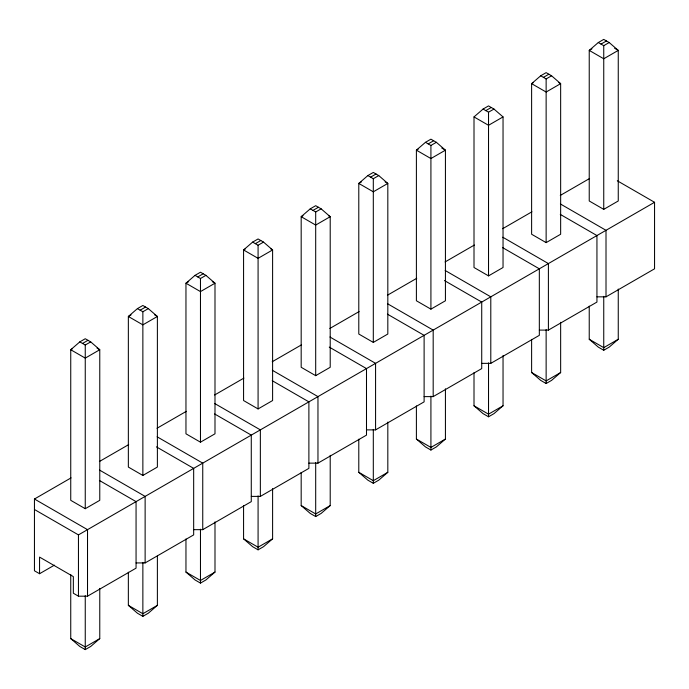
<?xml version="1.0" encoding="UTF-8"?>
<svg xmlns="http://www.w3.org/2000/svg" width="689" height="689" viewBox="0 0 689 689"><rect width="100%" height="100%" fill="white"/><g stroke="black" fill="none" stroke-linecap="round" stroke-linejoin="round"><path stroke-width="1.03" d="M79.812 341.882L70.743 349.736L70.743 500.326L85.255 508.706L99.767 500.326L99.767 349.736L90.698 341.882L85.255 338.738L79.812 341.882L85.255 345.025L90.698 341.882M137.421 308.62L128.352 316.475L128.352 467.064L142.864 475.444L157.385 467.064L157.385 316.475L148.307 308.62L142.864 305.477L137.421 308.62L142.864 311.764L148.307 308.62M195.03 275.359L185.961 283.213L185.961 433.803L200.473 442.183L214.994 433.803L214.994 283.213L205.916 275.359L200.473 272.215L195.03 275.359L200.473 278.502L205.916 275.359M252.639 242.097L243.57 249.952L243.57 400.542L258.082 408.93L272.603 400.542L272.603 249.952L263.525 242.097L258.082 238.954L252.639 242.097L258.082 245.241L263.525 242.097M310.248 208.836L301.179 216.69L301.179 367.289L315.691 375.669L330.212 367.289L330.212 216.69L321.134 208.836L315.691 205.692L310.248 208.836L315.691 211.979L321.134 208.836M367.866 175.574L358.788 183.429L358.788 334.027L373.309 342.407L387.821 334.027L387.821 183.429L378.752 175.574L373.309 172.431L367.866 175.574L373.309 178.718L378.752 175.574M425.475 142.313L416.397 150.168L416.397 300.766L430.918 309.146L445.43 300.766L445.43 150.168L436.361 142.313L430.918 139.169L425.475 142.313L430.918 145.457L436.361 142.313M474.006 116.915L483.084 109.051L488.527 105.908L493.97 109.051L503.039 116.915L503.039 267.504L488.527 275.884L474.006 267.504L474.006 116.915L488.527 125.295L503.039 116.915M540.693 75.79L531.615 83.653L531.615 234.243L546.136 242.623L560.648 234.243L560.648 83.653L551.579 75.79L546.136 72.646L540.693 75.79L546.136 78.934L551.579 75.79M598.302 42.529L589.233 50.392L589.233 200.981L603.745 209.361L618.257 200.981L618.257 50.392L609.188 42.529L603.745 39.394L598.302 42.529L603.745 45.672L609.188 42.529M99.767 588.38L99.767 638.608L90.698 646.471L85.255 649.606L79.812 646.471L70.743 638.608L70.743 574.488M157.385 556.187L157.385 605.347L148.307 613.21L142.864 616.354L137.421 613.21L128.352 605.347L128.352 572.223M214.994 521.857L214.994 572.085L205.916 579.949L200.473 583.092L195.03 579.949L185.961 572.085L185.961 538.962M272.603 488.596L272.603 538.832L263.525 546.687L258.082 549.831L252.639 546.687L243.57 538.832L243.57 505.7M330.212 455.334L330.212 505.571L321.134 513.426L315.691 516.569L310.248 513.426L301.179 505.571L301.179 472.439M387.821 422.073L387.821 472.309L378.752 480.164L373.309 483.308L367.866 480.164L358.788 472.309L358.788 439.177M445.43 388.82L445.43 439.048L436.361 446.903L430.918 450.046L425.475 446.903L416.397 439.048L416.397 405.916M503.039 355.558L503.039 405.787L493.97 413.641L488.527 416.785L483.084 413.641L474.006 405.787L474.006 372.654M560.648 322.297L560.648 372.525L551.579 380.38L546.136 383.523L540.693 380.38L531.615 372.525L531.615 339.393M618.257 289.036L618.257 339.264L609.188 347.118L603.745 350.262L598.302 347.118L589.233 339.264L589.233 306.131M72.552 348.686L70.743 349.736L85.255 358.116L99.767 349.736L97.046 348.16M131.074 314.907L128.352 316.475L142.864 324.855L157.385 316.475L154.663 314.907M188.683 281.646L185.961 283.213L200.473 291.593L214.994 283.213L212.272 281.646M245.387 248.91L243.57 249.952L258.082 258.332L272.603 249.952L270.786 248.91M302.996 215.648L301.179 216.69L315.691 225.07L330.212 216.69L328.395 215.648M361.51 181.862L358.788 183.429L373.309 191.809L387.821 183.429L385.099 181.862M418.214 149.125L416.397 150.168L430.918 158.556L445.43 150.168L441.804 148.075M533.432 82.602L531.615 83.653L546.136 92.033L560.648 83.653L558.839 82.602M591.954 48.816L589.233 50.392L603.745 58.772L618.257 50.392L614.631 48.29M82.534 343.449L87.977 340.306M140.143 310.188L145.586 307.044M197.752 276.926L203.195 273.783M255.361 243.665L260.804 240.521M312.97 210.403L318.413 207.268M370.587 177.151L376.03 174.007M428.196 143.889L433.639 140.745M485.805 110.628L491.248 107.484M543.414 77.366L548.857 74.223M601.023 44.105L606.466 40.961M483.084 109.051L488.527 112.195L493.97 109.051M54.422 565.144L39.557 573.722L34.45 570.776L34.45 499.017L71.079 477.873M99.388 461.527L128.688 444.612M156.997 428.265L186.306 411.35M214.606 395.004L243.915 378.089M272.215 361.742L301.524 344.827M329.824 328.481L359.133 311.566M387.433 295.228L416.742 278.304M445.042 261.966L474.351 245.043M502.651 228.705L531.96 211.781M560.269 195.443L589.569 178.52M34.45 509.498L78.451 534.897L654.55 202.29L654.55 268.813L606.01 296.838L596.941 296.838M39.557 573.722L39.557 557.091L73.344 576.607L73.344 593.238L78.451 596.183L87.52 596.183L136.06 568.158L136.06 501.635L99.397 480.466M136.06 562.922L145.129 562.922L193.669 534.897L193.669 468.374L156.429 446.877M193.669 529.66L202.747 529.66L251.278 501.635L251.278 435.112L214.615 413.943M251.278 496.399L260.356 496.399L308.887 468.374L308.887 401.859L272.224 380.69M308.887 463.137L317.965 463.137L366.496 435.121L366.496 368.598L329.256 347.092M366.496 429.876L375.574 429.876L424.114 401.859L424.114 335.336L387.442 314.167M424.114 396.614L433.183 396.614L481.723 368.598L481.723 302.075L444.474 280.569M481.723 363.361L490.792 363.361L539.332 335.336L539.332 268.813L502.66 247.644M539.332 330.1L548.401 330.1L596.941 302.075L596.941 235.552L560.269 214.382M99.767 638.608L85.255 646.988L70.743 638.608M157.385 605.347L142.864 613.727L128.352 605.347M214.994 572.085L200.473 580.474L185.961 572.085M272.603 538.832L258.082 547.212L243.57 538.832M330.212 505.571L315.691 513.951L301.179 505.571M387.821 472.309L373.309 480.689L358.788 472.309M445.43 439.048L430.918 447.428L416.397 439.048M503.039 405.787L488.527 414.167L474.006 405.787M560.648 372.525L546.136 380.905L531.615 372.525M618.257 339.264L603.745 347.644L589.233 339.264M617.31 180.785L654.55 202.29M560.39 203.97L606.01 230.315L606.01 296.838M502.781 237.231L548.401 263.577L548.401 330.1M445.172 270.493L490.792 296.838L490.792 363.361M387.554 303.754L433.183 330.1L433.183 396.614M329.945 337.016L375.574 363.353L375.574 429.876M272.336 370.277L317.965 396.614L317.965 463.137M214.727 403.539L260.356 429.876L260.356 496.399M157.118 436.8L202.747 463.137L202.747 529.66M99.509 470.062L145.129 496.399L145.129 562.922M34.45 499.017L87.52 529.66L87.52 596.183M603.745 45.672L603.745 209.361M603.745 296.348L603.745 350.262M546.136 78.934L546.136 242.623M546.136 329.609L546.136 383.523M488.527 112.195L488.527 275.884M488.527 362.87L488.527 416.785M430.918 145.457L430.918 309.146M430.918 396.123L430.918 450.046M373.309 178.718L373.309 342.407M373.309 429.385L373.309 483.308M315.691 211.979L315.691 375.669M315.691 462.646L315.691 516.569M258.082 245.241L258.082 408.93M258.082 495.908L258.082 549.831M200.473 278.502L200.473 442.183M200.473 529.169L200.473 583.092M142.864 311.764L142.864 475.444M142.864 562.431L142.864 616.354M85.255 345.025L85.255 508.706M85.255 595.692L85.255 649.606M78.451 534.897L78.451 596.183"/></g></svg>
